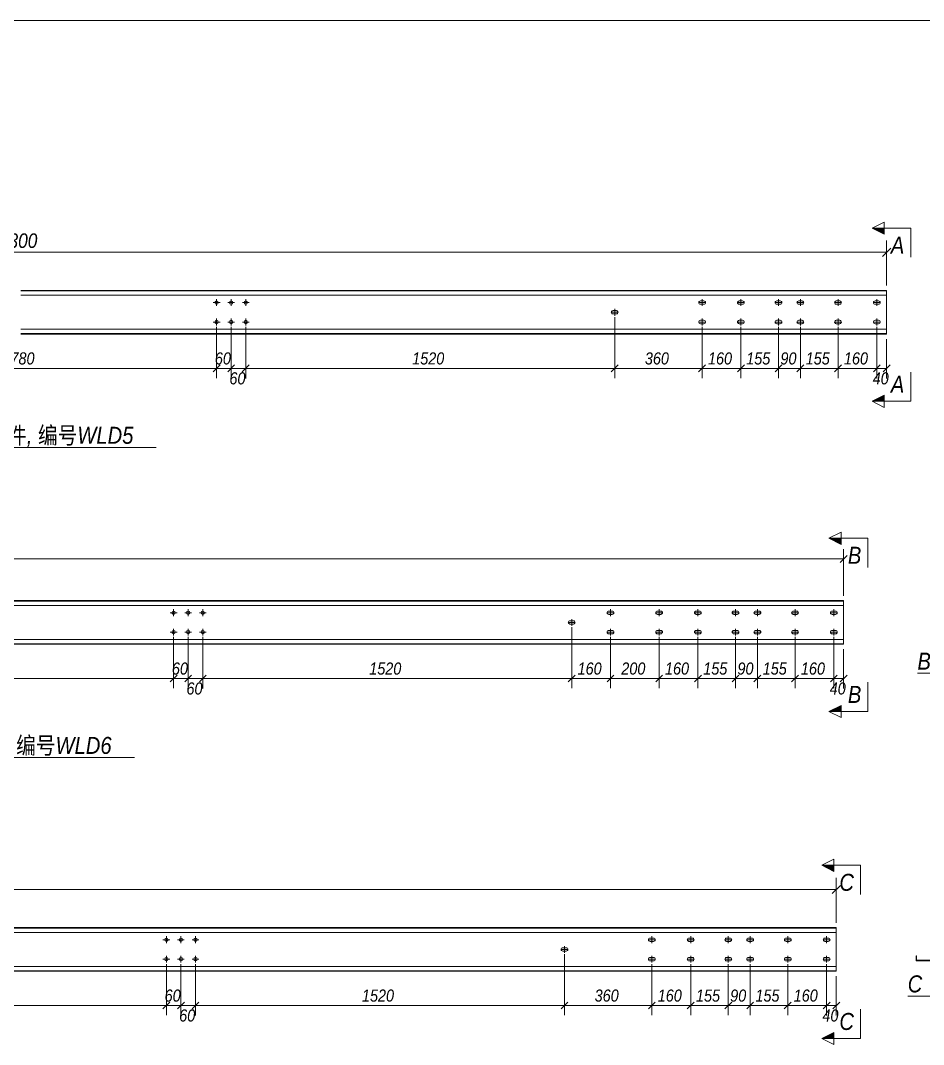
# Model space of a CAD drawing. Extents: x 857 to 4439, y -1249 to 4637.
# Drawn here: x 2862.6 to 3048.7, y 4426.3 to 4637.2 of the extents above; entities that cross this region are included whole.
import ezdxf

# ---------------------------------------------------------------- set-up
doc = ezdxf.new("R2010")
doc.units = 0
doc.header["$LTSCALE"] = 1000
doc.header["$MEASUREMENT"] = 0
doc.linetypes.add('XKITLINE00', pattern=[0])
doc.linetypes.add('XKITLINE02', pattern=[4, 2, -2])
for name, color, linetype, lineweight in [('Bolt', 7, 'Continuous', 0), ('DrawingSheet', 5, 'Continuous', 0), ('OtherObjectType', 1, 'Continuous', 0), ('Part', 2, 'Continuous', 0), ('Section', 6, 'Continuous', 0), ('Z-DIMENSIONS', 1, 'Continuous', 0)]:
    doc.layers.add(name, color=color, linetype=linetype, lineweight=lineweight)
doc.styles.add('Arial Italic', font='ariali.ttf')

# ---------------------------------------------------------------- blocks, each defined once
blk = doc.blocks.new('屋面檩条B区矮跨二')
at = {"layer": 'Section'}
for points in [[(388.72, 370.98), (386.22, 372.23), (388.72, 372.23)], [(388.72, 336.58), (386.22, 336.58), (388.72, 337.83)], [(379.86, 307.12), (377.36, 308.37), (379.86, 308.37)], [(379.86, 272.72), (377.36, 272.72), (379.86, 273.97)], [(378.37, 239.78), (375.87, 241.03), (378.37, 241.03)], [(378.37, 205.38), (375.87, 205.38), (378.37, 206.63)]]:
    blk.add_hatch(color=1, dxfattribs=at).paths.add_polyline_path(points, flags=17)
at = {"layer": 'Bolt', "color": 3, "linetype": 'XKITLINE00', "lineweight": 0}
for p, q in [((250.52, 356.91), (251.92, 356.91)), ((251.22, 356.21), (251.22, 357.61)), ((253.52, 356.91), (254.92, 356.91)), ((254.22, 356.21), (254.22, 357.61)), ((256.52, 356.91), (257.92, 356.91)), ((257.22, 356.21), (257.22, 357.61)), ((350.52, 356.91), (350.54, 357.04)), ((350.54, 356.78), (350.52, 356.91)), ((350.52, 356.91), (350.52, 356.91)), ((351.92, 356.91), (350.52, 356.91)), ((350.54, 357.04), (350.62, 357.16)), ((350.62, 356.66), (350.54, 356.78)), ((350.62, 357.16), (350.73, 357.23)), ((350.73, 356.59), (350.62, 356.66)), ((350.73, 357.23), (350.87, 357.26)), ((350.87, 356.56), (350.73, 356.59)), ((350.87, 357.26), (351.57, 357.26)), ((351.57, 356.56), (350.87, 356.56)), ((351.22, 356.21), (351.22, 357.61)), ((351.57, 357.26), (351.7, 357.23)), ((351.7, 356.59), (351.57, 356.56)), ((351.7, 357.23), (351.82, 357.16)), ((351.82, 356.66), (351.7, 356.59)), ((351.82, 357.16), (351.89, 357.04)), ((351.89, 356.78), (351.82, 356.66)), ((351.89, 357.04), (351.92, 356.91)), ((351.92, 356.91), (351.89, 356.78)), ((351.92, 356.91), (351.92, 356.91)), ((358.52, 356.91), (358.54, 357.04)), ((358.54, 356.78), (358.52, 356.91)), ((358.52, 356.91), (358.52, 356.91)), ((358.52, 356.91), (359.92, 356.91)), ((358.54, 357.04), (358.62, 357.16)), ((358.62, 356.66), (358.54, 356.78)), ((358.62, 357.16), (358.73, 357.23)), ((358.73, 356.59), (358.62, 356.66)), ((358.73, 357.23), (358.87, 357.26)), ((358.87, 356.56), (358.73, 356.59)), ((358.87, 357.26), (359.57, 357.26)), ((359.57, 356.56), (358.87, 356.56)), ((359.22, 357.61), (359.22, 356.21)), ((359.57, 357.26), (359.7, 357.23)), ((359.7, 356.59), (359.57, 356.56)), ((359.7, 357.23), (359.82, 357.16)), ((359.82, 356.66), (359.7, 356.59)), ((359.82, 357.16), (359.89, 357.04)), ((359.89, 356.78), (359.82, 356.66)), ((359.89, 357.04), (359.92, 356.91)), ((359.92, 356.91), (359.89, 356.78)), ((359.92, 356.91), (359.92, 356.91)), ((366.27, 356.91), (366.29, 357.04)), ((366.29, 356.77), (366.27, 356.91)), ((366.27, 356.91), (366.27, 356.91)), ((367.67, 356.91), (366.27, 356.91)), ((366.29, 357.04), (366.37, 357.16)), ((366.37, 356.66), (366.29, 356.77)), ((366.37, 357.16), (366.48, 357.23)), ((366.48, 356.59), (366.37, 356.66)), ((366.48, 357.23), (366.62, 357.26)), ((366.62, 356.56), (366.48, 356.59)), ((366.62, 357.26), (367.32, 357.26)), ((367.32, 356.56), (366.62, 356.56)), ((366.97, 356.21), (366.97, 357.61)), ((367.32, 357.26), (367.45, 357.23)), ((367.45, 356.59), (367.32, 356.56)), ((367.45, 357.23), (367.57, 357.16)), ((367.57, 356.66), (367.45, 356.59)), ((367.57, 357.16), (367.64, 357.04)), ((367.64, 356.77), (367.57, 356.66)), ((367.64, 357.04), (367.67, 356.91)), ((367.67, 356.91), (367.64, 356.77)), ((367.67, 356.91), (367.67, 356.91)), ((370.77, 356.91), (370.79, 357.04)), ((370.79, 356.77), (370.77, 356.91)), ((370.77, 356.91), (370.77, 356.91)), ((372.17, 356.91), (370.77, 356.91)), ((370.79, 357.04), (370.87, 357.16)), ((370.87, 356.66), (370.79, 356.77)), ((370.87, 357.16), (370.98, 357.23)), ((370.98, 356.59), (370.87, 356.66)), ((370.98, 357.23), (371.12, 357.26)), ((371.12, 356.56), (370.98, 356.59)), ((371.12, 357.26), (371.82, 357.26)), ((371.82, 356.56), (371.12, 356.56)), ((371.47, 356.21), (371.47, 357.61)), ((371.82, 357.26), (371.95, 357.23)), ((371.95, 356.59), (371.82, 356.56)), ((371.95, 357.23), (372.07, 357.16)), ((372.07, 356.66), (371.95, 356.59)), ((372.07, 357.16), (372.14, 357.04)), ((372.14, 356.77), (372.07, 356.66)), ((372.14, 357.04), (372.17, 356.91)), ((372.17, 356.91), (372.14, 356.77)), ((372.17, 356.91), (372.17, 356.91)), ((378.52, 356.91), (378.54, 357.04)), ((378.54, 356.78), (378.52, 356.91)), ((378.52, 356.91), (378.52, 356.91)), ((378.52, 356.91), (379.92, 356.91)), ((378.54, 357.04), (378.62, 357.16)), ((378.62, 356.66), (378.54, 356.78)), ((378.62, 357.16), (378.73, 357.23)), ((378.73, 356.59), (378.62, 356.66)), ((378.73, 357.23), (378.87, 357.26)), ((378.87, 356.56), (378.73, 356.59)), ((378.87, 357.26), (379.57, 357.26)), ((379.57, 356.56), (378.87, 356.56)), ((379.22, 357.61), (379.22, 356.21)), ((379.57, 357.26), (379.7, 357.23)), ((379.7, 356.59), (379.57, 356.56)), ((379.7, 357.23), (379.82, 357.16)), ((379.82, 356.66), (379.7, 356.59)), ((379.82, 357.16), (379.89, 357.04)), ((379.89, 356.78), (379.82, 356.66)), ((379.89, 357.04), (379.92, 356.91)), ((379.92, 356.91), (379.89, 356.78)), ((379.92, 356.91), (379.92, 356.91)), ((386.52, 356.91), (386.54, 357.04)), ((386.54, 356.78), (386.52, 356.91)), ((386.52, 356.91), (386.52, 356.91)), ((387.92, 356.91), (386.52, 356.91)), ((386.54, 357.04), (386.62, 357.16)), ((386.62, 356.66), (386.54, 356.78)), ((386.62, 357.16), (386.73, 357.23)), ((386.73, 356.59), (386.62, 356.66)), ((386.73, 357.23), (386.87, 357.26)), ((386.87, 356.56), (386.73, 356.59)), ((386.87, 357.26), (387.57, 357.26)), ((387.57, 356.56), (386.87, 356.56)), ((387.22, 356.21), (387.22, 357.61)), ((387.57, 357.26), (387.7, 357.23)), ((387.7, 356.59), (387.57, 356.56)), ((387.7, 357.23), (387.82, 357.16)), ((387.82, 356.66), (387.7, 356.59)), ((387.82, 357.16), (387.89, 357.04)), ((387.89, 356.78), (387.82, 356.66)), ((387.89, 357.04), (387.92, 356.91)), ((387.92, 356.91), (387.89, 356.78)), ((387.92, 356.91), (387.92, 356.91)), ((332.52, 354.91), (332.54, 355.04)), ((332.54, 354.78), (332.52, 354.91)), ((332.52, 354.91), (332.52, 354.91)), ((333.92, 354.91), (332.52, 354.91)), ((332.54, 355.04), (332.62, 355.16)), ((332.62, 354.66), (332.54, 354.78)), ((332.62, 355.16), (332.73, 355.23)), ((332.73, 354.59), (332.62, 354.66)), ((332.73, 355.23), (332.87, 355.26)), ((332.87, 354.56), (332.73, 354.59)), ((332.87, 355.26), (333.57, 355.26)), ((333.57, 354.56), (332.87, 354.56)), ((333.22, 354.21), (333.22, 355.61)), ((333.57, 355.26), (333.7, 355.23)), ((333.7, 354.59), (333.57, 354.56)), ((333.7, 355.23), (333.82, 355.16)), ((333.82, 354.66), (333.7, 354.59)), ((333.82, 355.16), (333.89, 355.04)), ((333.89, 354.78), (333.82, 354.66)), ((333.89, 355.04), (333.92, 354.91)), ((333.92, 354.91), (333.89, 354.78)), ((333.92, 354.91), (333.92, 354.91)), ((250.52, 352.91), (251.92, 352.91)), ((251.22, 352.21), (251.22, 353.61)), ((253.52, 352.91), (254.92, 352.91)), ((254.22, 352.21), (254.22, 353.61)), ((256.52, 352.91), (257.92, 352.91)), ((257.22, 352.21), (257.22, 353.61)), ((350.52, 352.91), (350.54, 353.04)), ((350.54, 352.78), (350.52, 352.91)), ((350.52, 352.91), (350.52, 352.91)), ((351.92, 352.91), (350.52, 352.91)), ((350.54, 353.04), (350.62, 353.16)), ((350.62, 352.66), (350.54, 352.78)), ((350.62, 353.16), (350.73, 353.23)), ((350.73, 352.59), (350.62, 352.66)), ((350.73, 353.23), (350.87, 353.26)), ((350.87, 352.56), (350.73, 352.59)), ((350.87, 353.26), (351.57, 353.26)), ((351.57, 352.56), (350.87, 352.56)), ((351.22, 352.21), (351.22, 353.61)), ((351.57, 353.26), (351.7, 353.23)), ((351.7, 352.59), (351.57, 352.56)), ((351.7, 353.23), (351.82, 353.16)), ((351.82, 352.66), (351.7, 352.59)), ((351.82, 353.16), (351.89, 353.04)), ((351.89, 352.78), (351.82, 352.66)), ((351.89, 353.04), (351.92, 352.91)), ((351.92, 352.91), (351.89, 352.78)), ((351.92, 352.91), (351.92, 352.91)), ((358.52, 352.91), (358.54, 353.04)), ((358.54, 352.78), (358.52, 352.91)), ((358.52, 352.91), (358.52, 352.91)), ((358.52, 352.91), (359.92, 352.91)), ((358.54, 353.04), (358.62, 353.16)), ((358.62, 352.66), (358.54, 352.78)), ((358.62, 353.16), (358.73, 353.23)), ((358.73, 352.59), (358.62, 352.66)), ((358.73, 353.23), (358.87, 353.26)), ((358.87, 352.56), (358.73, 352.59)), ((358.87, 353.26), (359.57, 353.26)), ((359.57, 352.56), (358.87, 352.56)), ((359.22, 353.61), (359.22, 352.21)), ((359.57, 353.26), (359.7, 353.23)), ((359.7, 352.59), (359.57, 352.56)), ((359.7, 353.23), (359.82, 353.16)), ((359.82, 352.66), (359.7, 352.59)), ((359.82, 353.16), (359.89, 353.04)), ((359.89, 352.78), (359.82, 352.66)), ((359.89, 353.04), (359.92, 352.91)), ((359.92, 352.91), (359.89, 352.78)), ((359.92, 352.91), (359.92, 352.91)), ((366.27, 352.91), (366.29, 353.04)), ((366.29, 352.77), (366.27, 352.91)), ((366.27, 352.91), (366.27, 352.91)), ((367.67, 352.91), (366.27, 352.91)), ((366.29, 353.04), (366.37, 353.16)), ((366.37, 352.66), (366.29, 352.77)), ((366.37, 353.16), (366.48, 353.23)), ((366.48, 352.59), (366.37, 352.66)), ((366.48, 353.23), (366.62, 353.26)), ((366.62, 352.56), (366.48, 352.59)), ((366.62, 353.26), (367.32, 353.26)), ((367.32, 352.56), (366.62, 352.56)), ((366.97, 352.21), (366.97, 353.61)), ((367.32, 353.26), (367.45, 353.23)), ((367.45, 352.59), (367.32, 352.56)), ((367.45, 353.23), (367.57, 353.16)), ((367.57, 352.66), (367.45, 352.59)), ((367.57, 353.16), (367.64, 353.04)), ((367.64, 352.77), (367.57, 352.66)), ((367.64, 353.04), (367.67, 352.91)), ((367.67, 352.91), (367.64, 352.77)), ((367.67, 352.91), (367.67, 352.91)), ((370.77, 352.91), (370.79, 353.04)), ((370.79, 352.77), (370.77, 352.91)), ((370.77, 352.91), (370.77, 352.91)), ((372.17, 352.91), (370.77, 352.91)), ((370.79, 353.04), (370.87, 353.16)), ((370.87, 352.66), (370.79, 352.77)), ((370.87, 353.16), (370.98, 353.23)), ((370.98, 352.59), (370.87, 352.66)), ((370.98, 353.23), (371.12, 353.26)), ((371.12, 352.56), (370.98, 352.59)), ((371.12, 353.26), (371.82, 353.26)), ((371.82, 352.56), (371.12, 352.56)), ((371.47, 352.21), (371.47, 353.61)), ((371.82, 353.26), (371.95, 353.23)), ((371.95, 352.59), (371.82, 352.56)), ((371.95, 353.23), (372.07, 353.16)), ((372.07, 352.66), (371.95, 352.59)), ((372.07, 353.16), (372.14, 353.04)), ((372.14, 352.77), (372.07, 352.66)), ((372.14, 353.04), (372.17, 352.91)), ((372.17, 352.91), (372.14, 352.77)), ((372.17, 352.91), (372.17, 352.91)), ((378.52, 352.91), (378.54, 353.04)), ((378.54, 352.78), (378.52, 352.91)), ((378.52, 352.91), (378.52, 352.91)), ((378.52, 352.91), (379.92, 352.91)), ((378.54, 353.04), (378.62, 353.16)), ((378.62, 352.66), (378.54, 352.78)), ((378.62, 353.16), (378.73, 353.23)), ((378.73, 352.59), (378.62, 352.66)), ((378.73, 353.23), (378.87, 353.26)), ((378.87, 352.56), (378.73, 352.59)), ((378.87, 353.26), (379.57, 353.26)), ((379.57, 352.56), (378.87, 352.56)), ((379.22, 353.61), (379.22, 352.21)), ((379.57, 353.26), (379.7, 353.23)), ((379.7, 352.59), (379.57, 352.56)), ((379.7, 353.23), (379.82, 353.16)), ((379.82, 352.66), (379.7, 352.59)), ((379.82, 353.16), (379.89, 353.04)), ((379.89, 352.78), (379.82, 352.66)), ((379.89, 353.04), (379.92, 352.91)), ((379.92, 352.91), (379.89, 352.78)), ((379.92, 352.91), (379.92, 352.91)), ((386.52, 352.91), (386.54, 353.04)), ((386.54, 352.78), (386.52, 352.91)), ((386.52, 352.91), (386.52, 352.91)), ((387.92, 352.91), (386.52, 352.91)), ((386.54, 353.04), (386.62, 353.16)), ((386.62, 352.66), (386.54, 352.78)), ((386.62, 353.16), (386.73, 353.23)), ((386.73, 352.59), (386.62, 352.66)), ((386.73, 353.23), (386.87, 353.26)), ((386.87, 352.56), (386.73, 352.59)), ((386.87, 353.26), (387.57, 353.26)), ((387.57, 352.56), (386.87, 352.56)), ((387.22, 352.21), (387.22, 353.61)), ((387.57, 353.26), (387.7, 353.23)), ((387.7, 352.59), (387.57, 352.56)), ((387.7, 353.23), (387.82, 353.16)), ((387.82, 352.66), (387.7, 352.59)), ((387.82, 353.16), (387.89, 353.04)), ((387.89, 352.78), (387.82, 352.66)), ((387.89, 353.04), (387.92, 352.91)), ((387.92, 352.91), (387.89, 352.78)), ((387.92, 352.91), (387.92, 352.91)), ((242.36, 292.35), (242.36, 293.75)), ((245.36, 292.35), (245.36, 293.75)), ((248.36, 292.35), (248.36, 293.75)), ((331.66, 293.05), (331.69, 293.19)), ((331.69, 293.19), (331.77, 293.3)), ((331.77, 293.3), (331.88, 293.38)), ((331.88, 293.38), (332.01, 293.4)), ((332.01, 293.4), (332.71, 293.4)), ((332.36, 292.35), (332.36, 293.75)), ((332.71, 293.4), (332.85, 293.38)), ((332.85, 293.38), (332.96, 293.3)), ((332.96, 293.3), (333.04, 293.19)), ((333.04, 293.19), (333.06, 293.05)), ((341.66, 293.05), (341.69, 293.19)), ((341.69, 293.19), (341.77, 293.3)), ((341.77, 293.3), (341.88, 293.38)), ((341.88, 293.38), (342.01, 293.4)), ((342.01, 293.4), (342.71, 293.4)), ((342.36, 293.75), (342.36, 292.35)), ((342.71, 293.4), (342.85, 293.38)), ((342.85, 293.38), (342.96, 293.3)), ((342.96, 293.3), (343.04, 293.19)), ((343.04, 293.19), (343.06, 293.05)), ((349.66, 293.05), (349.69, 293.19)), ((349.69, 293.19), (349.77, 293.3)), ((349.77, 293.3), (349.88, 293.38)), ((349.88, 293.38), (350.01, 293.4)), ((350.01, 293.4), (350.71, 293.4)), ((350.36, 293.75), (350.36, 292.35)), ((350.71, 293.4), (350.85, 293.38)), ((350.85, 293.38), (350.96, 293.3)), ((350.96, 293.3), (351.04, 293.19)), ((351.04, 293.19), (351.06, 293.05)), ((357.41, 293.05), (357.44, 293.19)), ((357.44, 293.19), (357.52, 293.3)), ((357.52, 293.3), (357.63, 293.38)), ((357.63, 293.38), (357.76, 293.4)), ((357.76, 293.4), (358.46, 293.4)), ((358.11, 292.35), (358.11, 293.75)), ((358.46, 293.4), (358.6, 293.38)), ((358.6, 293.38), (358.71, 293.3)), ((358.71, 293.3), (358.79, 293.19)), ((358.79, 293.19), (358.81, 293.05)), ((361.91, 293.05), (361.94, 293.19)), ((361.94, 293.19), (362.02, 293.3)), ((362.02, 293.3), (362.13, 293.38)), ((362.13, 293.38), (362.26, 293.4)), ((362.26, 293.4), (362.96, 293.4)), ((362.61, 292.35), (362.61, 293.75)), ((362.96, 293.4), (363.1, 293.38)), ((363.1, 293.38), (363.21, 293.3)), ((363.21, 293.3), (363.29, 293.19)), ((363.29, 293.19), (363.31, 293.05)), ((369.66, 293.05), (369.69, 293.19)), ((369.69, 293.19), (369.77, 293.3)), ((369.77, 293.3), (369.88, 293.38)), ((369.88, 293.38), (370.01, 293.4)), ((370.01, 293.4), (370.71, 293.4)), ((370.36, 293.75), (370.36, 292.35)), ((370.71, 293.4), (370.85, 293.38)), ((370.85, 293.38), (370.96, 293.3)), ((370.96, 293.3), (371.04, 293.19)), ((371.04, 293.19), (371.06, 293.05)), ((377.66, 293.05), (377.69, 293.19)), ((377.69, 293.19), (377.77, 293.3)), ((377.77, 293.3), (377.88, 293.38)), ((377.88, 293.38), (378.01, 293.4)), ((378.01, 293.4), (378.71, 293.4)), ((378.36, 292.35), (378.36, 293.75)), ((378.71, 293.4), (378.85, 293.38)), ((378.85, 293.38), (378.96, 293.3)), ((378.96, 293.3), (379.04, 293.19)), ((379.04, 293.19), (379.06, 293.05)), ((241.66, 293.05), (243.06, 293.05)), ((244.66, 293.05), (246.06, 293.05)), ((247.66, 293.05), (249.06, 293.05)), ((323.66, 291.05), (323.69, 291.19)), ((323.69, 290.92), (323.66, 291.05)), ((323.66, 291.05), (323.66, 291.05)), ((325.06, 291.05), (323.66, 291.05)), ((323.69, 291.19), (323.77, 291.3)), ((323.77, 291.3), (323.88, 291.38)), ((323.88, 291.38), (324.01, 291.4)), ((324.01, 291.4), (324.71, 291.4)), ((324.36, 290.35), (324.36, 291.75)), ((324.71, 291.4), (324.85, 291.38)), ((324.85, 291.38), (324.96, 291.3)), ((324.96, 291.3), (325.04, 291.19)), ((325.04, 291.19), (325.06, 291.05)), ((325.06, 291.05), (325.04, 290.92)), ((325.06, 291.05), (325.06, 291.05)), ((331.69, 292.92), (331.66, 293.05)), ((331.66, 293.05), (331.66, 293.05)), ((333.06, 293.05), (331.66, 293.05)), ((331.77, 292.81), (331.69, 292.92)), ((331.88, 292.73), (331.77, 292.81)), ((332.01, 292.7), (331.88, 292.73)), ((332.71, 292.7), (332.01, 292.7)), ((332.85, 292.73), (332.71, 292.7)), ((332.96, 292.81), (332.85, 292.73)), ((333.04, 292.92), (332.96, 292.81)), ((333.06, 293.05), (333.04, 292.92)), ((333.06, 293.05), (333.06, 293.05)), ((341.69, 292.92), (341.66, 293.05)), ((341.66, 293.05), (341.66, 293.05)), ((341.66, 293.05), (343.06, 293.05)), ((341.77, 292.81), (341.69, 292.92)), ((341.88, 292.73), (341.77, 292.81)), ((342.01, 292.7), (341.88, 292.73)), ((342.71, 292.7), (342.01, 292.7)), ((342.85, 292.73), (342.71, 292.7)), ((342.96, 292.81), (342.85, 292.73)), ((343.04, 292.92), (342.96, 292.81)), ((343.06, 293.05), (343.04, 292.92)), ((343.06, 293.05), (343.06, 293.05)), ((349.69, 292.92), (349.66, 293.05)), ((349.66, 293.05), (349.66, 293.05)), ((349.66, 293.05), (351.06, 293.05)), ((349.77, 292.81), (349.69, 292.92)), ((349.88, 292.73), (349.77, 292.81)), ((350.01, 292.7), (349.88, 292.73)), ((350.71, 292.7), (350.01, 292.7)), ((350.85, 292.73), (350.71, 292.7)), ((350.96, 292.81), (350.85, 292.73)), ((351.04, 292.92), (350.96, 292.81)), ((351.06, 293.05), (351.04, 292.92)), ((351.06, 293.05), (351.06, 293.05)), ((357.44, 292.92), (357.41, 293.05)), ((357.41, 293.05), (357.41, 293.05)), ((358.81, 293.05), (357.41, 293.05)), ((357.52, 292.81), (357.44, 292.92)), ((357.63, 292.73), (357.52, 292.81)), ((357.76, 292.7), (357.63, 292.73)), ((358.46, 292.7), (357.76, 292.7)), ((358.6, 292.73), (358.46, 292.7)), ((358.71, 292.81), (358.6, 292.73)), ((358.79, 292.92), (358.71, 292.81)), ((358.81, 293.05), (358.79, 292.92)), ((358.81, 293.05), (358.81, 293.05)), ((361.94, 292.92), (361.91, 293.05)), ((361.91, 293.05), (361.91, 293.05)), ((363.31, 293.05), (361.91, 293.05)), ((362.02, 292.81), (361.94, 292.92)), ((362.13, 292.73), (362.02, 292.81)), ((362.26, 292.7), (362.13, 292.73)), ((362.96, 292.7), (362.26, 292.7)), ((363.1, 292.73), (362.96, 292.7)), ((363.21, 292.81), (363.1, 292.73)), ((363.29, 292.92), (363.21, 292.81)), ((363.31, 293.05), (363.29, 292.92)), ((363.31, 293.05), (363.31, 293.05)), ((369.69, 292.92), (369.66, 293.05)), ((369.66, 293.05), (369.66, 293.05)), ((369.66, 293.05), (371.06, 293.05)), ((369.77, 292.81), (369.69, 292.92)), ((369.88, 292.73), (369.77, 292.81)), ((370.01, 292.7), (369.88, 292.73)), ((370.71, 292.7), (370.01, 292.7)), ((370.85, 292.73), (370.71, 292.7)), ((370.96, 292.81), (370.85, 292.73)), ((371.04, 292.92), (370.96, 292.81)), ((371.06, 293.05), (371.04, 292.92)), ((371.06, 293.05), (371.06, 293.05)), ((377.69, 292.92), (377.66, 293.05)), ((377.66, 293.05), (377.66, 293.05)), ((379.06, 293.05), (377.66, 293.05)), ((377.77, 292.81), (377.69, 292.92)), ((377.88, 292.73), (377.77, 292.81)), ((378.01, 292.7), (377.88, 292.73)), ((378.71, 292.7), (378.01, 292.7)), ((378.85, 292.73), (378.71, 292.7)), ((378.96, 292.81), (378.85, 292.73)), ((379.04, 292.92), (378.96, 292.81)), ((379.06, 293.05), (379.04, 292.92)), ((379.06, 293.05), (379.06, 293.05)), ((241.66, 289.05), (243.06, 289.05)), ((242.36, 288.35), (242.36, 289.75)), ((244.66, 289.05), (246.06, 289.05)), ((245.36, 288.35), (245.36, 289.75)), ((247.66, 289.05), (249.06, 289.05)), ((248.36, 288.35), (248.36, 289.75)), ((323.77, 290.81), (323.69, 290.92)), ((323.88, 290.73), (323.77, 290.81)), ((324.01, 290.7), (323.88, 290.73)), ((324.71, 290.7), (324.01, 290.7)), ((324.85, 290.73), (324.71, 290.7)), ((324.96, 290.81), (324.85, 290.73)), ((325.04, 290.92), (324.96, 290.81)), ((331.66, 289.05), (331.69, 289.19)), ((331.69, 288.92), (331.66, 289.05)), ((331.66, 289.05), (331.66, 289.05)), ((333.06, 289.05), (331.66, 289.05)), ((331.69, 289.19), (331.77, 289.3)), ((331.77, 288.81), (331.69, 288.92)), ((331.77, 289.3), (331.88, 289.38)), ((331.88, 289.38), (332.01, 289.4)), ((332.01, 289.4), (332.71, 289.4)), ((332.36, 288.35), (332.36, 289.75)), ((332.71, 289.4), (332.85, 289.38)), ((332.85, 289.38), (332.96, 289.3)), ((332.96, 289.3), (333.04, 289.19)), ((333.04, 288.92), (332.96, 288.81)), ((333.04, 289.19), (333.06, 289.05)), ((333.06, 289.05), (333.04, 288.92)), ((333.06, 289.05), (333.06, 289.05)), ((341.66, 289.05), (341.69, 289.19)), ((341.69, 288.92), (341.66, 289.05)), ((341.66, 289.05), (341.66, 289.05)), ((341.66, 289.05), (343.06, 289.05)), ((341.69, 289.19), (341.77, 289.3)), ((341.77, 288.81), (341.69, 288.92)), ((341.77, 289.3), (341.88, 289.38)), ((341.88, 289.38), (342.01, 289.4)), ((342.01, 289.4), (342.71, 289.4)), ((342.36, 289.75), (342.36, 288.35)), ((342.71, 289.4), (342.85, 289.38)), ((342.85, 289.38), (342.96, 289.3)), ((342.96, 289.3), (343.04, 289.19)), ((343.04, 288.92), (342.96, 288.81)), ((343.04, 289.19), (343.06, 289.05)), ((343.06, 289.05), (343.04, 288.92)), ((343.06, 289.05), (343.06, 289.05)), ((349.66, 289.05), (349.69, 289.19)), ((349.69, 288.92), (349.66, 289.05)), ((349.66, 289.05), (349.66, 289.05)), ((349.66, 289.05), (351.06, 289.05)), ((349.69, 289.19), (349.77, 289.3)), ((349.77, 288.81), (349.69, 288.92)), ((349.77, 289.3), (349.88, 289.38)), ((349.88, 289.38), (350.01, 289.4)), ((350.01, 289.4), (350.71, 289.4)), ((350.36, 289.75), (350.36, 288.35)), ((350.71, 289.4), (350.85, 289.38)), ((350.85, 289.38), (350.96, 289.3)), ((350.96, 289.3), (351.04, 289.19)), ((351.04, 288.92), (350.96, 288.81)), ((351.04, 289.19), (351.06, 289.05)), ((351.06, 289.05), (351.04, 288.92)), ((351.06, 289.05), (351.06, 289.05)), ((357.41, 289.05), (357.44, 289.19)), ((357.44, 288.92), (357.41, 289.05)), ((357.41, 289.05), (357.41, 289.05)), ((358.81, 289.05), (357.41, 289.05)), ((357.44, 289.19), (357.52, 289.3)), ((357.52, 288.81), (357.44, 288.92)), ((357.52, 289.3), (357.63, 289.38)), ((357.63, 289.38), (357.76, 289.4)), ((357.76, 289.4), (358.46, 289.4)), ((358.11, 288.35), (358.11, 289.75)), ((358.46, 289.4), (358.6, 289.38)), ((358.6, 289.38), (358.71, 289.3)), ((358.71, 289.3), (358.79, 289.19)), ((358.79, 288.92), (358.71, 288.81)), ((358.79, 289.19), (358.81, 289.05)), ((358.81, 289.05), (358.79, 288.92)), ((358.81, 289.05), (358.81, 289.05)), ((361.91, 289.05), (361.94, 289.19)), ((361.94, 288.92), (361.91, 289.05)), ((361.91, 289.05), (361.91, 289.05)), ((363.31, 289.05), (361.91, 289.05)), ((361.94, 289.19), (362.02, 289.3)), ((362.02, 288.81), (361.94, 288.92)), ((362.02, 289.3), (362.13, 289.38)), ((362.13, 289.38), (362.26, 289.4)), ((362.26, 289.4), (362.96, 289.4)), ((362.61, 288.35), (362.61, 289.75)), ((362.96, 289.4), (363.1, 289.38)), ((363.1, 289.38), (363.21, 289.3)), ((363.21, 289.3), (363.29, 289.19)), ((363.29, 288.92), (363.21, 288.81)), ((363.29, 289.19), (363.31, 289.05)), ((363.31, 289.05), (363.29, 288.92)), ((363.31, 289.05), (363.31, 289.05)), ((369.66, 289.05), (369.69, 289.19)), ((369.69, 288.92), (369.66, 289.05)), ((369.66, 289.05), (369.66, 289.05)), ((369.66, 289.05), (371.06, 289.05)), ((369.69, 289.19), (369.77, 289.3)), ((369.77, 288.81), (369.69, 288.92)), ((369.77, 289.3), (369.88, 289.38)), ((369.88, 289.38), (370.01, 289.4)), ((370.01, 289.4), (370.71, 289.4)), ((370.36, 289.75), (370.36, 288.35)), ((370.71, 289.4), (370.85, 289.38)), ((370.85, 289.38), (370.96, 289.3)), ((370.96, 289.3), (371.04, 289.19)), ((371.04, 288.92), (370.96, 288.81)), ((371.04, 289.19), (371.06, 289.05)), ((371.06, 289.05), (371.04, 288.92)), ((371.06, 289.05), (371.06, 289.05)), ((377.66, 289.05), (377.69, 289.19)), ((377.69, 288.92), (377.66, 289.05)), ((377.66, 289.05), (377.66, 289.05)), ((379.06, 289.05), (377.66, 289.05)), ((377.69, 289.19), (377.77, 289.3)), ((377.77, 288.81), (377.69, 288.92)), ((377.77, 289.3), (377.88, 289.38)), ((377.88, 289.38), (378.01, 289.4)), ((378.01, 289.4), (378.71, 289.4)), ((378.36, 288.35), (378.36, 289.75)), ((378.71, 289.4), (378.85, 289.38)), ((378.85, 289.38), (378.96, 289.3)), ((378.96, 289.3), (379.04, 289.19)), ((379.04, 288.92), (378.96, 288.81)), ((379.04, 289.19), (379.06, 289.05)), ((379.06, 289.05), (379.04, 288.92)), ((379.06, 289.05), (379.06, 289.05)), ((331.88, 288.73), (331.77, 288.81)), ((332.01, 288.7), (331.88, 288.73)), ((332.71, 288.7), (332.01, 288.7)), ((332.85, 288.73), (332.71, 288.7)), ((332.96, 288.81), (332.85, 288.73)), ((341.88, 288.73), (341.77, 288.81)), ((342.01, 288.7), (341.88, 288.73)), ((342.71, 288.7), (342.01, 288.7)), ((342.85, 288.73), (342.71, 288.7)), ((342.96, 288.81), (342.85, 288.73)), ((349.88, 288.73), (349.77, 288.81)), ((350.01, 288.7), (349.88, 288.73)), ((350.71, 288.7), (350.01, 288.7)), ((350.85, 288.73), (350.71, 288.7)), ((350.96, 288.81), (350.85, 288.73)), ((357.63, 288.73), (357.52, 288.81)), ((357.76, 288.7), (357.63, 288.73)), ((358.46, 288.7), (357.76, 288.7)), ((358.6, 288.73), (358.46, 288.7)), ((358.71, 288.81), (358.6, 288.73)), ((362.13, 288.73), (362.02, 288.81)), ((362.26, 288.7), (362.13, 288.73)), ((362.96, 288.7), (362.26, 288.7)), ((363.1, 288.73), (362.96, 288.7)), ((363.21, 288.81), (363.1, 288.73)), ((369.88, 288.73), (369.77, 288.81)), ((370.01, 288.7), (369.88, 288.73)), ((370.71, 288.7), (370.01, 288.7)), ((370.85, 288.73), (370.71, 288.7)), ((370.96, 288.81), (370.85, 288.73)), ((377.88, 288.73), (377.77, 288.81)), ((378.01, 288.7), (377.88, 288.73)), ((378.71, 288.7), (378.01, 288.7)), ((378.85, 288.73), (378.71, 288.7)), ((378.96, 288.81), (378.85, 288.73)), ((240.17, 225.71), (241.57, 225.71)), ((240.87, 225.01), (240.87, 226.41)), ((243.17, 225.71), (244.57, 225.71)), ((243.87, 225.01), (243.87, 226.41)), ((246.17, 225.71), (247.57, 225.71)), ((246.87, 225.01), (246.87, 226.41)), ((340.17, 225.71), (340.2, 225.84)), ((340.2, 225.58), (340.17, 225.71)), ((340.17, 225.71), (340.17, 225.71)), ((341.57, 225.71), (340.17, 225.71)), ((340.2, 225.84), (340.27, 225.96)), ((340.27, 225.96), (340.39, 226.03)), ((340.39, 226.03), (340.52, 226.06)), ((340.52, 226.06), (341.22, 226.06)), ((340.87, 225.01), (340.87, 226.41)), ((341.22, 226.06), (341.35, 226.03)), ((341.35, 226.03), (341.47, 225.96)), ((341.47, 225.96), (341.54, 225.84)), ((341.54, 225.84), (341.57, 225.71)), ((341.57, 225.71), (341.54, 225.58)), ((341.57, 225.71), (341.57, 225.71)), ((348.17, 225.71), (348.2, 225.84)), ((348.2, 225.58), (348.17, 225.71)), ((348.17, 225.71), (348.17, 225.71)), ((348.17, 225.71), (349.57, 225.71)), ((348.2, 225.84), (348.27, 225.96)), ((348.27, 225.96), (348.39, 226.03)), ((348.39, 226.03), (348.52, 226.06)), ((348.52, 226.06), (349.22, 226.06)), ((348.87, 226.41), (348.87, 225.01)), ((349.22, 226.06), (349.35, 226.03)), ((349.35, 226.03), (349.47, 225.96)), ((349.47, 225.96), (349.54, 225.84)), ((349.54, 225.84), (349.57, 225.71)), ((349.57, 225.71), (349.54, 225.58)), ((349.57, 225.71), (349.57, 225.71)), ((355.92, 225.71), (355.95, 225.84)), ((355.95, 225.57), (355.92, 225.71)), ((355.92, 225.71), (355.92, 225.71)), ((357.32, 225.71), (355.92, 225.71)), ((355.95, 225.84), (356.02, 225.96)), ((356.02, 225.96), (356.14, 226.03)), ((356.14, 226.03), (356.27, 226.06)), ((356.27, 226.06), (356.97, 226.06)), ((356.62, 225.01), (356.62, 226.41)), ((356.97, 226.06), (357.1, 226.03)), ((357.1, 226.03), (357.22, 225.96)), ((357.22, 225.96), (357.29, 225.84)), ((357.29, 225.84), (357.32, 225.71)), ((357.32, 225.71), (357.29, 225.57)), ((357.32, 225.71), (357.32, 225.71)), ((360.42, 225.71), (360.45, 225.84)), ((360.45, 225.57), (360.42, 225.71)), ((360.42, 225.71), (360.42, 225.71)), ((361.82, 225.71), (360.42, 225.71)), ((360.45, 225.84), (360.52, 225.96)), ((360.52, 225.96), (360.64, 226.03)), ((360.64, 226.03), (360.77, 226.06)), ((360.77, 226.06), (361.47, 226.06)), ((361.12, 225.01), (361.12, 226.41)), ((361.47, 226.06), (361.6, 226.03)), ((361.6, 226.03), (361.72, 225.96)), ((361.72, 225.96), (361.79, 225.84)), ((361.79, 225.84), (361.82, 225.71)), ((361.82, 225.71), (361.79, 225.57)), ((361.82, 225.71), (361.82, 225.71)), ((368.17, 225.71), (368.2, 225.84)), ((368.2, 225.58), (368.17, 225.71)), ((368.17, 225.71), (368.17, 225.71)), ((368.17, 225.71), (369.57, 225.71)), ((368.2, 225.84), (368.27, 225.96)), ((368.27, 225.96), (368.39, 226.03)), ((368.39, 226.03), (368.52, 226.06)), ((368.52, 226.06), (369.22, 226.06)), ((368.87, 226.41), (368.87, 225.01)), ((369.22, 226.06), (369.35, 226.03)), ((369.35, 226.03), (369.47, 225.96)), ((369.47, 225.96), (369.54, 225.84)), ((369.54, 225.84), (369.57, 225.71)), ((369.57, 225.71), (369.54, 225.58)), ((369.57, 225.71), (369.57, 225.71)), ((376.17, 225.71), (376.2, 225.84)), ((376.2, 225.58), (376.17, 225.71)), ((376.17, 225.71), (376.17, 225.71)), ((377.57, 225.71), (376.17, 225.71)), ((376.2, 225.84), (376.27, 225.96)), ((376.27, 225.96), (376.39, 226.03)), ((376.39, 226.03), (376.52, 226.06)), ((376.52, 226.06), (377.22, 226.06)), ((376.87, 225.01), (376.87, 226.41)), ((377.22, 226.06), (377.35, 226.03)), ((377.35, 226.03), (377.47, 225.96)), ((377.47, 225.96), (377.54, 225.84)), ((377.54, 225.84), (377.57, 225.71)), ((377.57, 225.71), (377.54, 225.58)), ((377.57, 225.71), (377.57, 225.71)), ((322.17, 223.71), (322.2, 223.84)), ((322.2, 223.58), (322.17, 223.71)), ((322.17, 223.71), (322.17, 223.71)), ((323.57, 223.71), (322.17, 223.71)), ((322.2, 223.84), (322.27, 223.96)), ((322.27, 223.46), (322.2, 223.58)), ((322.27, 223.96), (322.39, 224.03)), ((322.39, 224.03), (322.52, 224.06)), ((322.52, 224.06), (323.22, 224.06)), ((322.87, 223.01), (322.87, 224.41)), ((323.22, 224.06), (323.35, 224.03)), ((323.35, 224.03), (323.47, 223.96)), ((323.47, 223.96), (323.54, 223.84)), ((323.54, 223.58), (323.47, 223.46)), ((323.54, 223.84), (323.57, 223.71)), ((323.57, 223.71), (323.54, 223.58)), ((323.57, 223.71), (323.57, 223.71)), ((340.27, 225.46), (340.2, 225.58)), ((340.39, 225.39), (340.27, 225.46)), ((340.52, 225.36), (340.39, 225.39)), ((341.22, 225.36), (340.52, 225.36)), ((341.35, 225.39), (341.22, 225.36)), ((341.47, 225.46), (341.35, 225.39)), ((341.54, 225.58), (341.47, 225.46)), ((348.27, 225.46), (348.2, 225.58)), ((348.39, 225.39), (348.27, 225.46)), ((348.52, 225.36), (348.39, 225.39)), ((349.22, 225.36), (348.52, 225.36)), ((349.35, 225.39), (349.22, 225.36)), ((349.47, 225.46), (349.35, 225.39)), ((349.54, 225.58), (349.47, 225.46)), ((356.02, 225.46), (355.95, 225.57)), ((356.14, 225.39), (356.02, 225.46)), ((356.27, 225.36), (356.14, 225.39)), ((356.97, 225.36), (356.27, 225.36)), ((357.1, 225.39), (356.97, 225.36)), ((357.22, 225.46), (357.1, 225.39)), ((357.29, 225.57), (357.22, 225.46)), ((360.52, 225.46), (360.45, 225.57)), ((360.64, 225.39), (360.52, 225.46)), ((360.77, 225.36), (360.64, 225.39)), ((361.47, 225.36), (360.77, 225.36)), ((361.6, 225.39), (361.47, 225.36)), ((361.72, 225.46), (361.6, 225.39)), ((361.79, 225.57), (361.72, 225.46)), ((368.27, 225.46), (368.2, 225.58)), ((368.39, 225.39), (368.27, 225.46)), ((368.52, 225.36), (368.39, 225.39)), ((369.22, 225.36), (368.52, 225.36)), ((369.35, 225.39), (369.22, 225.36)), ((369.47, 225.46), (369.35, 225.39)), ((369.54, 225.58), (369.47, 225.46)), ((376.27, 225.46), (376.2, 225.58)), ((376.39, 225.39), (376.27, 225.46)), ((376.52, 225.36), (376.39, 225.39)), ((377.22, 225.36), (376.52, 225.36)), ((377.35, 225.39), (377.22, 225.36)), ((377.47, 225.46), (377.35, 225.39)), ((377.54, 225.58), (377.47, 225.46)), ((240.17, 221.71), (241.57, 221.71)), ((240.87, 221.01), (240.87, 222.41)), ((243.17, 221.71), (244.57, 221.71)), ((243.87, 221.01), (243.87, 222.41)), ((246.17, 221.71), (247.57, 221.71)), ((246.87, 221.01), (246.87, 222.41)), ((322.39, 223.39), (322.27, 223.46)), ((322.52, 223.36), (322.39, 223.39)), ((323.22, 223.36), (322.52, 223.36)), ((323.35, 223.39), (323.22, 223.36)), ((323.47, 223.46), (323.35, 223.39)), ((340.17, 221.71), (340.2, 221.84)), ((340.2, 221.58), (340.17, 221.71)), ((340.17, 221.71), (340.17, 221.71)), ((341.57, 221.71), (340.17, 221.71)), ((340.2, 221.84), (340.27, 221.96)), ((340.27, 221.46), (340.2, 221.58)), ((340.27, 221.96), (340.39, 222.03)), ((340.39, 221.39), (340.27, 221.46)), ((340.39, 222.03), (340.52, 222.06)), ((340.52, 222.06), (341.22, 222.06)), ((340.87, 221.01), (340.87, 222.41)), ((341.22, 222.06), (341.35, 222.03)), ((341.35, 222.03), (341.47, 221.96)), ((341.47, 221.46), (341.35, 221.39)), ((341.47, 221.96), (341.54, 221.84)), ((341.54, 221.58), (341.47, 221.46)), ((341.54, 221.84), (341.57, 221.71)), ((341.57, 221.71), (341.54, 221.58)), ((341.57, 221.71), (341.57, 221.71)), ((348.17, 221.71), (348.2, 221.84)), ((348.2, 221.58), (348.17, 221.71)), ((348.17, 221.71), (348.17, 221.71)), ((348.17, 221.71), (349.57, 221.71)), ((348.2, 221.84), (348.27, 221.96)), ((348.27, 221.46), (348.2, 221.58)), ((348.27, 221.96), (348.39, 222.03)), ((348.39, 221.39), (348.27, 221.46)), ((348.39, 222.03), (348.52, 222.06)), ((348.52, 222.06), (349.22, 222.06)), ((348.87, 222.41), (348.87, 221.01)), ((349.22, 222.06), (349.35, 222.03)), ((349.35, 222.03), (349.47, 221.96)), ((349.47, 221.46), (349.35, 221.39)), ((349.47, 221.96), (349.54, 221.84)), ((349.54, 221.58), (349.47, 221.46)), ((349.54, 221.84), (349.57, 221.71)), ((349.57, 221.71), (349.54, 221.58)), ((349.57, 221.71), (349.57, 221.71)), ((355.92, 221.71), (355.95, 221.84)), ((355.95, 221.57), (355.92, 221.71)), ((355.92, 221.71), (355.92, 221.71)), ((357.32, 221.71), (355.92, 221.71)), ((355.95, 221.84), (356.02, 221.96)), ((356.02, 221.46), (355.95, 221.57)), ((356.02, 221.96), (356.14, 222.03)), ((356.14, 221.39), (356.02, 221.46)), ((356.14, 222.03), (356.27, 222.06)), ((356.27, 222.06), (356.97, 222.06)), ((356.62, 221.01), (356.62, 222.41)), ((356.97, 222.06), (357.1, 222.03)), ((357.1, 222.03), (357.22, 221.96)), ((357.22, 221.46), (357.1, 221.39)), ((357.22, 221.96), (357.29, 221.84)), ((357.29, 221.57), (357.22, 221.46)), ((357.29, 221.84), (357.32, 221.71)), ((357.32, 221.71), (357.29, 221.57)), ((357.32, 221.71), (357.32, 221.71)), ((360.42, 221.71), (360.45, 221.84)), ((360.45, 221.57), (360.42, 221.71)), ((360.42, 221.71), (360.42, 221.71)), ((361.82, 221.71), (360.42, 221.71)), ((360.45, 221.84), (360.52, 221.96)), ((360.52, 221.46), (360.45, 221.57)), ((360.52, 221.96), (360.64, 222.03)), ((360.64, 221.39), (360.52, 221.46)), ((360.64, 222.03), (360.77, 222.06)), ((360.77, 222.06), (361.47, 222.06)), ((361.12, 221.01), (361.12, 222.41)), ((361.47, 222.06), (361.6, 222.03)), ((361.6, 222.03), (361.72, 221.96)), ((361.72, 221.46), (361.6, 221.39)), ((361.72, 221.96), (361.79, 221.84)), ((361.79, 221.57), (361.72, 221.46)), ((361.79, 221.84), (361.82, 221.71)), ((361.82, 221.71), (361.79, 221.57)), ((361.82, 221.71), (361.82, 221.71)), ((368.17, 221.71), (368.2, 221.84)), ((368.2, 221.58), (368.17, 221.71)), ((368.17, 221.71), (368.17, 221.71)), ((368.17, 221.71), (369.57, 221.71)), ((368.2, 221.84), (368.27, 221.96)), ((368.27, 221.46), (368.2, 221.58)), ((368.27, 221.96), (368.39, 222.03)), ((368.39, 221.39), (368.27, 221.46)), ((368.39, 222.03), (368.52, 222.06)), ((368.52, 222.06), (369.22, 222.06)), ((368.87, 222.41), (368.87, 221.01)), ((369.22, 222.06), (369.35, 222.03)), ((369.35, 222.03), (369.47, 221.96)), ((369.47, 221.46), (369.35, 221.39)), ((369.47, 221.96), (369.54, 221.84)), ((369.54, 221.58), (369.47, 221.46)), ((369.54, 221.84), (369.57, 221.71)), ((369.57, 221.71), (369.54, 221.58)), ((369.57, 221.71), (369.57, 221.71)), ((376.17, 221.71), (376.2, 221.84)), ((376.2, 221.58), (376.17, 221.71)), ((376.17, 221.71), (376.17, 221.71)), ((377.57, 221.71), (376.17, 221.71)), ((376.2, 221.84), (376.27, 221.96)), ((376.27, 221.46), (376.2, 221.58)), ((376.27, 221.96), (376.39, 222.03)), ((376.39, 221.39), (376.27, 221.46)), ((376.39, 222.03), (376.52, 222.06)), ((376.52, 222.06), (377.22, 222.06)), ((376.87, 221.01), (376.87, 222.41)), ((377.22, 222.06), (377.35, 222.03)), ((377.35, 222.03), (377.47, 221.96)), ((377.47, 221.46), (377.35, 221.39)), ((377.47, 221.96), (377.54, 221.84)), ((377.54, 221.58), (377.47, 221.46)), ((377.54, 221.84), (377.57, 221.71)), ((377.57, 221.71), (377.54, 221.58)), ((377.57, 221.71), (377.57, 221.71)), ((340.52, 221.36), (340.39, 221.39)), ((341.22, 221.36), (340.52, 221.36)), ((341.35, 221.39), (341.22, 221.36)), ((348.52, 221.36), (348.39, 221.39)), ((349.22, 221.36), (348.52, 221.36)), ((349.35, 221.39), (349.22, 221.36)), ((356.27, 221.36), (356.14, 221.39)), ((356.97, 221.36), (356.27, 221.36)), ((357.1, 221.39), (356.97, 221.36)), ((360.77, 221.36), (360.64, 221.39)), ((361.47, 221.36), (360.77, 221.36)), ((361.6, 221.39), (361.47, 221.36)), ((368.52, 221.36), (368.39, 221.39)), ((369.22, 221.36), (368.52, 221.36)), ((369.35, 221.39), (369.22, 221.36)), ((376.52, 221.36), (376.39, 221.39)), ((377.22, 221.36), (376.52, 221.36)), ((377.35, 221.39), (377.22, 221.36))]:
    blk.add_line(p, q, dxfattribs=at)
for centre in [(251.22, 356.91), (254.22, 356.91), (257.22, 356.91), (251.22, 352.91), (254.22, 352.91), (257.22, 352.91), (242.36, 293.05), (245.36, 293.05), (248.36, 293.05), (242.36, 289.05), (245.36, 289.05), (248.36, 289.05), (240.87, 225.71), (243.87, 225.71), (246.87, 225.71), (240.87, 221.71), (243.87, 221.71), (246.87, 221.71)]:
    blk.add_circle(centre, 0.35, dxfattribs=at)
at = {"layer": 'DrawingSheet', "color": 5, "linetype": 'XKITLINE00', "lineweight": 0}
blk.add_line((589, 415), (5, 415), dxfattribs=at)
at = {"layer": 'OtherObjectType', "color": 1, "linetype": 'XKITLINE00', "lineweight": 0}
for p, q in [((199.37, 327.08), (238.79, 327.08)), ((395.58, 280.57), (405.46, 280.57)), ((194.88, 263.22), (234.29, 263.22)), ((393.58, 214.12), (403.97, 214.12))]:
    blk.add_line(p, q, dxfattribs=at)
at = {"layer": 'Part', "color": 2, "linetype": 'XKITLINE00', "lineweight": 0}
for p, q in [((389.22, 359.41), (210.87, 359.41)), ((389.22, 350.41), (389.22, 359.41)), ((389.22, 351.41), (210.87, 351.41)), ((389.22, 350.41), (210.87, 350.41)), ((380.36, 295.55), (202.01, 295.55)), ((380.36, 286.55), (380.36, 295.55)), ((380.36, 287.55), (202.01, 287.55)), ((380.36, 286.55), (202.01, 286.55)), ((378.87, 228.21), (200.52, 228.21)), ((378.87, 219.21), (378.87, 228.21)), ((395.42, 222.37), (395.32, 222.37)), ((395.32, 222.37), (395.32, 221.37)), ((395.42, 221.47), (395.42, 222.37)), ((398.72, 221.47), (395.42, 221.47)), ((378.87, 220.21), (200.52, 220.21)), ((395.32, 221.37), (398.82, 221.37)), ((200.52, 219.21), (378.87, 219.21))]:
    blk.add_line(p, q, dxfattribs=at)
at = {"layer": 'Part', "color": 7, "linetype": 'XKITLINE02', "lineweight": 0}
for p, q in [((389.22, 359.31), (210.87, 359.31)), ((389.22, 358.41), (210.87, 358.41)), ((389.22, 350.51), (210.87, 350.51)), ((380.36, 295.45), (202.01, 295.45)), ((380.36, 294.55), (202.01, 294.55)), ((380.36, 286.65), (202.01, 286.65)), ((378.87, 228.11), (200.52, 228.11)), ((378.87, 227.21), (200.52, 227.21)), ((378.87, 219.31), (200.52, 219.31))]:
    blk.add_line(p, q, dxfattribs=at)
at = {"layer": 'Section', "color": 1, "linetype": 'XKITLINE00', "lineweight": 0}
for p, q in [((386.22, 372.23), (388.72, 373.48)), ((388.72, 370.98), (388.72, 373.48)), ((386.22, 372.23), (388.72, 370.98)), ((394.22, 372.23), (386.22, 372.23)), ((394.22, 372.23), (394.22, 366.23)), ((394.22, 336.58), (394.22, 342.58)), ((386.22, 336.58), (388.72, 337.83)), ((388.72, 337.83), (388.72, 335.33)), ((388.72, 335.33), (386.22, 336.58)), ((394.22, 336.58), (386.22, 336.58)), ((377.36, 308.37), (379.86, 309.62)), ((377.36, 308.37), (379.86, 307.12)), ((385.36, 308.37), (377.36, 308.37)), ((379.86, 307.12), (379.86, 309.62)), ((385.36, 308.37), (385.36, 302.37)), ((385.36, 272.72), (385.36, 278.72)), ((377.36, 272.72), (379.86, 273.97)), ((379.86, 271.47), (377.36, 272.72)), ((385.36, 272.72), (377.36, 272.72)), ((379.86, 273.97), (379.86, 271.47)), ((375.87, 241.03), (378.37, 242.28)), ((375.87, 241.03), (378.37, 239.78)), ((383.87, 241.03), (375.87, 241.03)), ((378.37, 239.78), (378.37, 242.28)), ((383.87, 241.03), (383.87, 235.03)), ((383.87, 205.38), (383.87, 211.38)), ((375.87, 205.38), (378.37, 206.63)), ((378.37, 204.13), (375.87, 205.38)), ((383.87, 205.38), (375.87, 205.38)), ((378.37, 206.63), (378.37, 204.13))]:
    blk.add_line(p, q, dxfattribs=at)
at = {"layer": 'Z-DIMENSIONS', "color": 4, "linetype": 'XKITLINE00', "lineweight": 0}
for p, q in [((389.22, 360.41), (389.22, 369.66)), ((32.42, 367.26), (389.22, 367.26)), ((390.07, 368.11), (388.37, 366.42)), ((333.22, 353.91), (333.22, 341.36)), ((333.22, 353.91), (333.22, 341.36)), ((251.22, 351.91), (251.22, 341.36)), ((251.22, 351.91), (251.22, 341.36)), ((254.22, 351.91), (254.22, 341.36)), ((254.22, 351.91), (254.22, 341.31)), ((257.22, 351.91), (257.22, 341.31)), ((257.22, 351.91), (257.22, 341.36)), ((351.22, 351.91), (351.22, 341.36)), ((351.22, 351.91), (351.22, 341.36)), ((359.22, 351.91), (359.22, 341.36)), ((359.22, 351.91), (359.22, 341.36)), ((366.97, 351.91), (366.97, 341.36)), ((366.97, 351.91), (366.97, 341.36)), ((371.47, 351.91), (371.47, 341.36)), ((371.47, 351.91), (371.47, 341.36)), ((379.22, 351.91), (379.22, 341.36)), ((379.22, 351.91), (379.22, 341.36)), ((387.22, 351.91), (387.22, 341.36)), ((387.22, 351.91), (387.22, 341.31)), ((389.22, 349.41), (389.22, 341.31)), ((251.93, 344.06), (250.51, 342.65)), ((251.93, 344.06), (250.51, 342.65)), ((254.93, 344.06), (253.51, 342.65)), ((254.93, 344.06), (253.51, 342.65)), ((257.93, 344.06), (256.51, 342.65)), ((257.93, 344.06), (256.51, 342.65)), ((333.93, 344.06), (332.51, 342.65)), ((333.93, 344.06), (332.51, 342.65)), ((351.93, 344.06), (350.51, 342.65)), ((351.93, 344.06), (350.51, 342.65)), ((359.93, 344.06), (358.51, 342.65)), ((359.93, 344.06), (358.51, 342.65)), ((367.68, 344.06), (366.26, 342.65)), ((367.68, 344.06), (366.26, 342.65)), ((372.18, 344.06), (370.76, 342.65)), ((372.18, 344.06), (370.76, 342.65)), ((379.93, 344.06), (378.51, 342.65)), ((379.93, 344.06), (378.51, 342.65)), ((387.93, 344.06), (386.51, 342.65)), ((387.93, 344.06), (386.51, 342.65)), ((389.93, 344.06), (388.51, 342.65)), ((170.42, 343.36), (251.22, 343.36)), ((251.22, 343.36), (254.22, 343.36)), ((254.22, 343.36), (257.22, 343.36)), ((257.22, 343.36), (333.22, 343.36)), ((333.22, 343.36), (351.22, 343.36)), ((351.22, 343.36), (359.22, 343.36)), ((359.22, 343.36), (366.97, 343.36)), ((366.97, 343.36), (371.47, 343.36)), ((371.47, 343.36), (379.22, 343.36)), ((379.22, 343.36), (387.22, 343.36)), ((387.22, 343.36), (389.22, 343.36)), ((380.36, 296.55), (380.36, 306.16)), ((23.56, 304.11), (380.36, 304.11)), ((381.07, 304.81), (379.66, 303.4)), ((324.36, 290.05), (324.36, 277.5)), ((324.36, 290.05), (324.36, 277.5)), ((242.36, 288.05), (242.36, 277.5)), ((242.36, 288.05), (242.36, 277.5)), ((245.36, 288.05), (245.36, 277.45)), ((245.36, 288.05), (245.36, 277.5)), ((248.36, 288.05), (248.36, 277.45)), ((248.36, 288.05), (248.36, 277.5)), ((332.36, 288.05), (332.36, 277.5)), ((332.36, 288.05), (332.36, 277.5)), ((342.36, 288.05), (342.36, 277.5)), ((342.36, 288.05), (342.36, 277.5)), ((350.36, 288.05), (350.36, 277.5)), ((350.36, 288.05), (350.36, 277.5)), ((358.11, 288.05), (358.11, 277.5)), ((358.11, 288.05), (358.11, 277.5)), ((362.61, 288.05), (362.61, 277.5)), ((362.61, 288.05), (362.61, 277.5)), ((370.36, 288.05), (370.36, 277.5)), ((370.36, 288.05), (370.36, 277.5)), ((378.36, 288.05), (378.36, 277.5)), ((378.36, 288.05), (378.36, 277.45)), ((380.36, 285.55), (380.36, 277.45)), ((161.56, 279.5), (242.36, 279.5)), ((243.07, 280.21), (241.66, 278.79)), ((243.07, 280.21), (241.66, 278.79)), ((242.36, 279.5), (245.36, 279.5)), ((246.07, 280.21), (244.66, 278.79)), ((246.07, 280.21), (244.66, 278.79)), ((245.36, 279.5), (248.36, 279.5)), ((249.07, 280.21), (247.66, 278.79)), ((249.07, 280.21), (247.66, 278.79)), ((248.36, 279.5), (324.36, 279.5)), ((325.07, 280.21), (323.66, 278.79)), ((325.07, 280.21), (323.66, 278.79)), ((324.36, 279.5), (332.36, 279.5)), ((333.07, 280.21), (331.66, 278.79)), ((333.07, 280.21), (331.66, 278.79)), ((332.36, 279.5), (342.36, 279.5)), ((343.07, 280.21), (341.66, 278.79)), ((343.07, 280.21), (341.66, 278.79)), ((342.36, 279.5), (350.36, 279.5)), ((351.07, 280.21), (349.66, 278.79)), ((351.07, 280.21), (349.66, 278.79)), ((350.36, 279.5), (358.11, 279.5)), ((358.82, 280.21), (357.41, 278.79)), ((358.82, 280.21), (357.41, 278.79)), ((358.11, 279.5), (362.61, 279.5)), ((363.32, 280.21), (361.91, 278.79)), ((363.32, 280.21), (361.91, 278.79)), ((362.61, 279.5), (370.36, 279.5)), ((371.07, 280.21), (369.66, 278.79)), ((371.07, 280.21), (369.66, 278.79)), ((370.36, 279.5), (378.36, 279.5)), ((379.07, 280.21), (377.66, 278.79)), ((379.07, 280.21), (377.66, 278.79)), ((378.36, 279.5), (380.36, 279.5)), ((381.07, 280.21), (379.66, 278.79)), ((378.87, 229.21), (378.87, 238.46)), ((379.72, 236.91), (378.02, 235.22)), ((22.07, 236.06), (378.87, 236.06)), ((322.87, 222.71), (322.87, 210.16)), ((322.87, 222.71), (322.87, 210.16)), ((240.87, 220.71), (240.87, 210.16)), ((240.87, 220.71), (240.87, 210.16)), ((243.87, 220.71), (243.87, 210.16)), ((243.87, 220.71), (243.87, 210.11)), ((246.87, 220.71), (246.87, 210.11)), ((246.87, 220.71), (246.87, 210.16)), ((340.87, 220.71), (340.87, 210.16)), ((340.87, 220.71), (340.87, 210.16)), ((348.87, 220.71), (348.87, 210.16)), ((348.87, 220.71), (348.87, 210.16)), ((356.62, 220.71), (356.62, 210.16)), ((356.62, 220.71), (356.62, 210.16)), ((361.12, 220.71), (361.12, 210.16)), ((361.12, 220.71), (361.12, 210.16)), ((368.87, 220.71), (368.87, 210.16)), ((368.87, 220.71), (368.87, 210.16)), ((376.87, 220.71), (376.87, 210.16)), ((376.87, 220.71), (376.87, 210.11)), ((378.87, 218.21), (378.87, 210.11)), ((160.07, 212.16), (240.87, 212.16)), ((241.58, 212.86), (240.16, 211.45)), ((241.58, 212.86), (240.16, 211.45)), ((240.87, 212.16), (243.87, 212.16)), ((244.58, 212.86), (243.16, 211.45)), ((244.58, 212.86), (243.16, 211.45)), ((243.87, 212.16), (246.87, 212.16)), ((247.58, 212.86), (246.16, 211.45)), ((247.58, 212.86), (246.16, 211.45)), ((246.87, 212.16), (322.87, 212.16)), ((323.58, 212.86), (322.16, 211.45)), ((323.58, 212.86), (322.16, 211.45)), ((322.87, 212.16), (340.87, 212.16)), ((341.58, 212.86), (340.16, 211.45)), ((341.58, 212.86), (340.16, 211.45)), ((340.87, 212.16), (348.87, 212.16)), ((349.58, 212.86), (348.16, 211.45)), ((349.58, 212.86), (348.16, 211.45)), ((348.87, 212.16), (356.62, 212.16)), ((357.33, 212.86), (355.91, 211.45)), ((357.33, 212.86), (355.91, 211.45)), ((356.62, 212.16), (361.12, 212.16)), ((361.83, 212.86), (360.41, 211.45)), ((361.83, 212.86), (360.41, 211.45)), ((361.12, 212.16), (368.87, 212.16)), ((369.58, 212.86), (368.16, 211.45)), ((369.58, 212.86), (368.16, 211.45)), ((368.87, 212.16), (376.87, 212.16)), ((377.58, 212.86), (376.16, 211.45)), ((377.58, 212.86), (376.16, 211.45)), ((376.87, 212.16), (378.87, 212.16)), ((379.58, 212.86), (378.16, 211.45))]:
    blk.add_line(p, q, dxfattribs=at)
at = {"layer": 'Z-DIMENSIONS', "color": 3}
for p in [(389.22, 367.26), (251.22, 343.36), (251.22, 343.36), (254.22, 343.36), (254.22, 343.36), (257.22, 343.36), (257.22, 343.36), (333.22, 343.36), (333.22, 343.36), (351.22, 343.36), (351.22, 343.36), (359.22, 343.36), (359.22, 343.36), (366.97, 343.36), (366.97, 343.36), (371.47, 343.36), (371.47, 343.36), (379.22, 343.36), (379.22, 343.36), (387.22, 343.36), (387.22, 343.36), (389.22, 343.36), (380.36, 304.11), (242.36, 279.5), (242.36, 279.5), (245.36, 279.5), (245.36, 279.5), (248.36, 279.5), (248.36, 279.5), (324.36, 279.5), (324.36, 279.5), (332.36, 279.5), (332.36, 279.5), (342.36, 279.5), (342.36, 279.5), (350.36, 279.5), (350.36, 279.5), (358.11, 279.5), (358.11, 279.5), (362.61, 279.5), (362.61, 279.5), (370.36, 279.5), (370.36, 279.5), (378.36, 279.5), (378.36, 279.5), (380.36, 279.5), (378.87, 236.06), (240.87, 212.16), (240.87, 212.16), (243.87, 212.16), (243.87, 212.16), (246.87, 212.16), (246.87, 212.16), (322.87, 212.16), (322.87, 212.16), (340.87, 212.16), (340.87, 212.16), (348.87, 212.16), (348.87, 212.16), (356.62, 212.16), (356.62, 212.16), (361.12, 212.16), (361.12, 212.16), (368.87, 212.16), (368.87, 212.16), (376.87, 212.16), (376.87, 212.16), (378.87, 212.16)]:
    blk.add_point(p, dxfattribs=at)
at = {"layer": 'OtherObjectType', "color": 1, "style": 'Arial Italic', "width": 0.85}
for s, p in [('共37件, 编号WLD5', (199.37, 327.83)), ('B', (395.58, 281.32)), ('共37件, 编号WLD6', (194.88, 263.97)), ('C', (393.58, 214.87))]:
    blk.add_text(s, height=3.5, dxfattribs=at).set_placement(p)
at = {"layer": 'Section', "color": 3, "style": 'Arial Italic', "width": 0.85}
for s, p in [('A', (390.1, 366.98)), ('A', (390.1, 338.33)), ('B', (381.25, 303.12)), ('B', (381.25, 274.47)), ('C', (379.5, 235.78)), ('C', (379.5, 207.13))]:
    blk.add_text(s, height=3.5, dxfattribs=at).set_placement(p)
at = {"layer": 'Z-DIMENSIONS', "color": 3, "style": 'Arial Italic', "width": 0.85}
for s, height, p in [('8300', 3, (206.37, 368.16)), ('2780', 2.5, (207.11, 344.16)), ('60', 2.5, (250.86, 344.16)), ('1520', 2.5, (291.51, 344.16)), ('360', 2.5, (339.44, 344.16)), ('160', 2.5, (352.44, 344.16)), ('155', 2.5, (360.31, 344.16)), ('90', 2.5, (367.36, 344.16)), ('155', 2.5, (372.56, 344.16)), ('160', 2.5, (380.44, 344.16)), ('60', 2.5, (253.86, 340.06)), ('40', 2.5, (386.36, 340.06)), ('60', 2.5, (242.01, 280.3)), ('1520', 2.5, (282.66, 280.3)), ('160', 2.5, (325.58, 280.3)), ('200', 2.5, (334.58, 280.3)), ('160', 2.5, (343.58, 280.3)), ('155', 2.5, (351.46, 280.3)), ('90', 2.5, (358.51, 280.3)), ('155', 2.5, (363.71, 280.3)), ('160', 2.5, (371.58, 280.3)), ('60', 2.5, (245.01, 276.2)), ('40', 2.5, (377.51, 276.2)), ('60', 2.5, (240.51, 212.96)), ('1520', 2.5, (281.16, 212.96)), ('360', 2.5, (329.09, 212.96)), ('160', 2.5, (342.09, 212.96)), ('155', 2.5, (349.96, 212.96)), ('90', 2.5, (357.01, 212.96)), ('155', 2.5, (362.21, 212.96)), ('160', 2.5, (370.09, 212.96)), ('60', 2.5, (243.51, 208.86)), ('40', 2.5, (376.01, 208.86))]:
    blk.add_text(s, height=height, dxfattribs=at).set_placement(p)

msp = doc.modelspace()

# ---------------------------------------------------------------- block references
msp.add_blockref('屋面檩条B区矮跨二', (2651.82, 4222.21))

doc.saveas('drawing.dxf')
